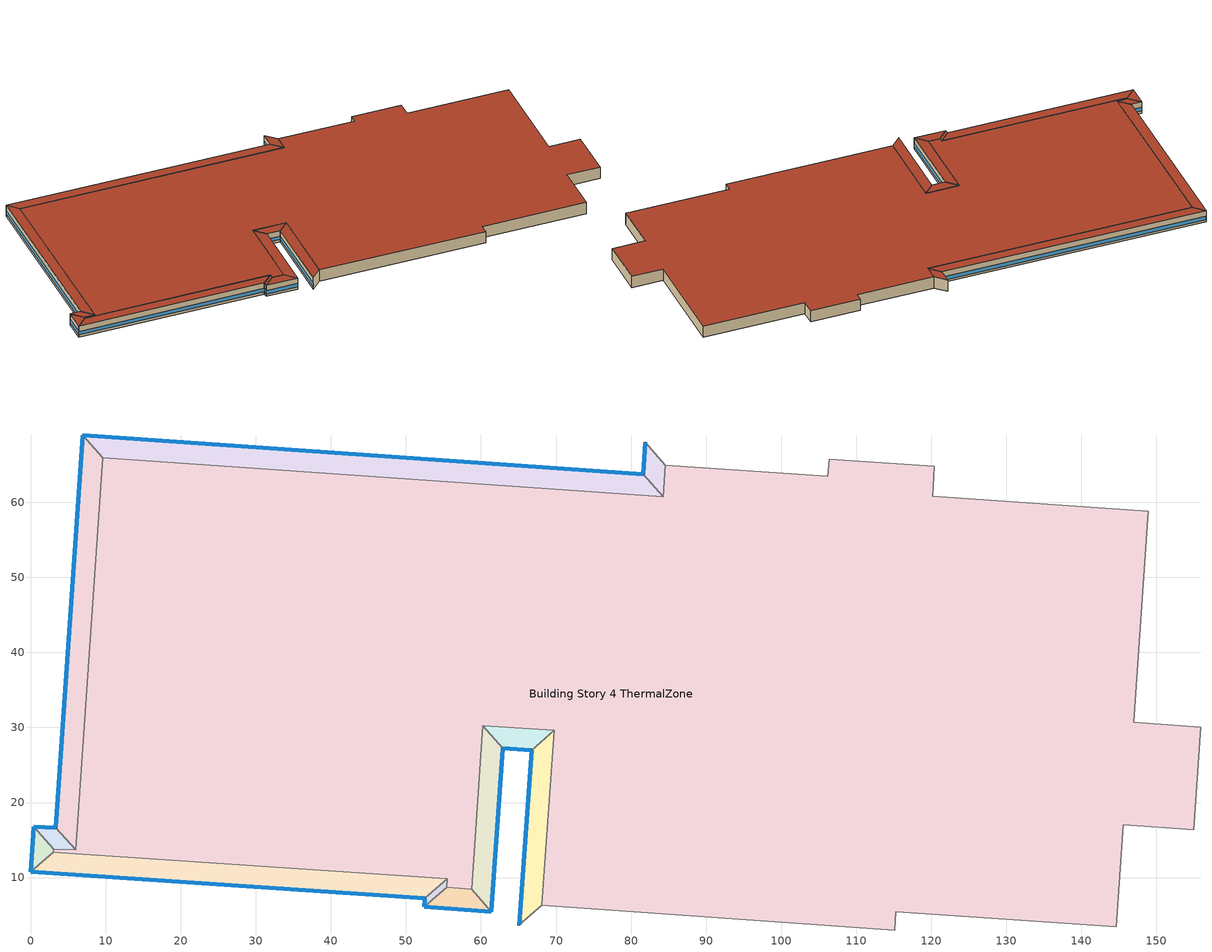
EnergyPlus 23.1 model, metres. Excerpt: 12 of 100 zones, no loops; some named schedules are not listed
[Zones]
Building Story 4 ThermalZone
 floor adiabatic (Typical Interior Ceiling): 84.28,60.74 84.54,64.97 106.2,63.5 106.37,65.72 120.42,64.78 120.17,60.78 148.88,58.79 146.95,30.7 155.91,30.03 154.97,16.35 145.59,17.01 144.67,3.46 115.27,5.46 115.11,3.02 68.09,6.29 69.74,29.63 60.24,30.21 58.76,8.47 55.45,8.72 55.53,9.84 3.02,13.4 3.09,13.79 6.02,13.68 9.58,65.95 z10.8
 wall adiabatic (Typical Interior Wall): 84.54,64.97 84.28,60.74 9.58,65.95 6.02,13.68 3.09,13.79 3.02,13.4 55.53,9.84 55.45,8.72 58.76,8.47 60.24,30.21 69.74,29.63 68.09,6.29 115.11,3.02 115.27,5.46 144.67,3.46 145.59,17.01 154.97,16.35 155.91,30.03 146.95,30.7 148.88,58.79 120.17,60.78 120.42,64.78 106.37,65.72 106.2,63.5 84.54,64.97 z10.8:14.4
 roof outside (Typical IEAD Roof - Highly Reflective R-25.64): 9.58,65.95 6.02,13.68 3.09,13.79 3.02,13.4 55.53,9.84 55.45,8.72 58.76,8.47 60.24,30.21 69.74,29.63 68.09,6.29 115.11,3.02 115.27,5.46 144.67,3.46 145.59,17.01 154.97,16.35 155.91,30.03 146.95,30.7 148.88,58.79 120.17,60.78 120.42,64.78 106.37,65.72 106.2,63.5 84.54,64.97 84.28,60.74 z14.4
Building Story 4 ThermalZone 1
 floor adiabatic (Typical Interior Ceiling): 81.64,63.75 81.9,67.97 84.54,64.97 84.28,60.74 z10.8
 wall outside (Typical Insulated Steel Framed Exterior Wall R-12.99): 81.9,67.97 81.64,63.75 z10.8:14.4
 wall adiabatic (Typical Interior Wall): 81.64,63.75 84.28,60.74 84.54,64.97 81.9,67.97 z10.8:14.4
 window (U 0.55 SHGC 0.25): 81.89,67.94 81.65,63.77 z11.56:12.66
 roof outside (Typical IEAD Roof - Highly Reflective R-25.64): 84.28,60.74 84.54,64.97 81.9,67.97 81.64,63.75 z14.4
Building Story 4 ThermalZone 15
 floor adiabatic (Typical Interior Ceiling): 65.06,3.67 66.74,26.99 69.74,29.63 68.09,6.29 z10.8
 wall outside (Typical Insulated Steel Framed Exterior Wall R-12.99): 66.74,26.99 65.06,3.67 z10.8:14.4
 wall adiabatic (Typical Interior Wall): 65.06,3.67 68.09,6.29 69.74,29.63 66.74,26.99 z10.8:14.4
 window (U 0.55 SHGC 0.25): 66.74,26.96 65.07,3.69 z11.56:12.64
 roof outside (Typical IEAD Roof - Highly Reflective R-25.64): 68.09,6.29 69.74,29.63 66.74,26.99 65.06,3.67 z14.4
Building Story 4 ThermalZone 16
 floor adiabatic (Typical Interior Ceiling): 66.74,26.99 62.89,27.21 60.24,30.21 69.74,29.63 z10.8
 wall outside (Typical Insulated Steel Framed Exterior Wall R-12.99): 62.89,27.21 66.74,26.99 z10.8:14.4
 wall adiabatic (Typical Interior Wall): 66.74,26.99 69.74,29.63 60.24,30.21 62.89,27.21 z10.8:14.4
 window (U 0.55 SHGC 0.25): 62.91,27.21 66.71,26.99 z11.56:12.66
 roof outside (Typical IEAD Roof - Highly Reflective R-25.64): 69.74,29.63 60.24,30.21 62.89,27.21 66.74,26.99 z14.4
Building Story 4 ThermalZone 17
 floor adiabatic (Typical Interior Ceiling): 62.89,27.21 61.38,5.44 58.76,8.47 60.24,30.21 z10.8
 wall outside (Typical Insulated Steel Framed Exterior Wall R-12.99): 61.38,5.44 62.89,27.21 z10.8:14.4
 wall adiabatic (Typical Interior Wall): 62.89,27.21 60.24,30.21 58.76,8.47 61.38,5.44 z10.8:14.4
 window (U 0.55 SHGC 0.25): 61.38,5.47 62.89,27.18 z11.56:12.64
 roof outside (Typical IEAD Roof - Highly Reflective R-25.64): 60.24,30.21 58.76,8.47 61.38,5.44 62.89,27.21 z14.4
Building Story 4 ThermalZone 18
 floor adiabatic (Typical Interior Ceiling): 61.38,5.44 52.42,6.11 55.45,8.72 58.76,8.47 z10.8
 wall outside (Typical Insulated Steel Framed Exterior Wall R-12.99): 52.42,6.11 61.38,5.44 z10.8:14.4
 wall adiabatic (Typical Interior Wall): 61.38,5.44 58.76,8.47 55.45,8.72 52.42,6.11 z10.8:14.4
 window (U 0.55 SHGC 0.25): 52.45,6.11 61.35,5.44 z11.56:12.65
 roof outside (Typical IEAD Roof - Highly Reflective R-25.64): 58.76,8.47 55.45,8.72 52.42,6.11 61.38,5.44 z14.4
Building Story 4 ThermalZone 19
 floor adiabatic (Typical Interior Ceiling): 52.42,6.11 52.5,7.22 55.53,9.84 55.45,8.72 z10.8
 wall outside (Typical Insulated Steel Framed Exterior Wall R-12.99): 52.5,7.22 52.42,6.11 z10.8:14.4
 wall adiabatic (Typical Interior Wall): 52.42,6.11 55.45,8.72 55.53,9.84 52.5,7.22 z10.8:14.4
 window (U 0.55 SHGC 0.25): 52.5,7.19 52.42,6.13 z11.56:12.69
 roof outside (Typical IEAD Roof - Highly Reflective R-25.64): 55.45,8.72 55.53,9.84 52.5,7.22 52.42,6.11 z14.4
Building Story 4 ThermalZone 20
 floor adiabatic (Typical Interior Ceiling): 52.5,7.22 0,10.77 3.02,13.4 55.53,9.84 z10.8
 wall outside (Typical Insulated Steel Framed Exterior Wall R-12.99): 0,10.77 52.5,7.22 z10.8:14.4
 wall adiabatic (Typical Interior Wall): 52.5,7.22 55.53,9.84 3.02,13.4 0,10.77 z10.8:14.4
 window (U 0.55 SHGC 0.25): 0.03,10.77 52.48,7.22 z11.56:12.64
 roof outside (Typical IEAD Roof - Highly Reflective R-25.64): 55.53,9.84 3.02,13.4 0,10.77 52.5,7.22 z14.4
Building Story 4 ThermalZone 21
 floor adiabatic (Typical Interior Ceiling): 0,10.77 0.42,16.77 3.09,13.79 3.02,13.4 z10.8
 wall outside (Typical Insulated Steel Framed Exterior Wall R-12.99): 0.42,16.77 0,10.77 z10.8:14.4
 wall adiabatic (Typical Interior Wall): 0,10.77 3.02,13.4 3.09,13.79 0.42,16.77 z10.8:14.4
 window (U 0.55 SHGC 0.25): 0.42,16.74 0,10.8 z11.56:12.65
 roof outside (Typical IEAD Roof - Highly Reflective R-25.64): 3.02,13.4 3.09,13.79 0.42,16.77 0,10.77 z14.4
Building Story 4 ThermalZone 22
 floor adiabatic (Typical Interior Ceiling): 0.42,16.77 3.35,16.66 6.02,13.68 3.09,13.79 z10.8
 wall outside (Typical Insulated Steel Framed Exterior Wall R-12.99): 3.35,16.66 0.42,16.77 z10.8:14.4
 wall adiabatic (Typical Interior Wall): 0.42,16.77 3.09,13.79 6.02,13.68 3.35,16.66 z10.8:14.4
 window (U 0.55 SHGC 0.25): 3.32,16.66 0.44,16.77 z11.56:12.66
 roof outside (Typical IEAD Roof - Highly Reflective R-25.64): 3.09,13.79 6.02,13.68 3.35,16.66 0.42,16.77 z14.4
Building Story 4 ThermalZone 23
 floor adiabatic (Typical Interior Ceiling): 3.35,16.66 6.95,68.97 9.58,65.95 6.02,13.68 z10.8
 wall outside (Typical Insulated Steel Framed Exterior Wall R-12.99): 6.95,68.97 3.35,16.66 z10.8:14.4
 wall adiabatic (Typical Interior Wall): 3.35,16.66 6.02,13.68 9.58,65.95 6.95,68.97 z10.8:14.4
 window (U 0.55 SHGC 0.25): 6.95,68.94 3.35,16.68 z11.56:12.64
 roof outside (Typical IEAD Roof - Highly Reflective R-25.64): 6.02,13.68 9.58,65.95 6.95,68.97 3.35,16.66 z14.4
Building Story 4 ThermalZone 24
 floor adiabatic (Typical Interior Ceiling): 6.95,68.97 81.64,63.75 84.28,60.74 9.58,65.95 z10.8
 wall outside (Typical Insulated Steel Framed Exterior Wall R-12.99): 81.64,63.75 6.95,68.97 z10.8:14.4
 wall adiabatic (Typical Interior Wall): 6.95,68.97 9.58,65.95 84.28,60.74 81.64,63.75 z10.8:14.4
 window (U 0.55 SHGC 0.25): 81.62,63.75 6.98,68.97 z11.56:12.64
 roof outside (Typical IEAD Roof - Highly Reflective R-25.64): 9.58,65.95 84.28,60.74 81.64,63.75 6.95,68.97 z14.4
[Building]
bld_16: Terrain=City
[Site:Location]
Jack Northrop Fld H_CA_USA: Latitude {deg}=41.3113; Longitude {deg}=-105.58; Time Zone {hr}=-8; Elevation {m}=21
[Site:GroundTemperature:FCfactorMethod]
18.8, 14.3, 13.6, 13.2, 13.3, 12.6, 15.3, 15.6, 17.7, 19.4, 19.7, 18.5
[Site:WaterMainsTemperature]
Calculation Method=Correlation; Annual Average Outdoor Air Temperature {C}=8.96667; Maximum Difference In Monthly Average Outdoor Air Temperatures {deltaC}=26.2
[SizingPeriod:DesignDay] Day of Month=21; Dry-Bulb Temperature Range Modifier Type=DefaultMultipliers; Humidity Condition Type=Wetbulb; Barometric Pressure {Pa}=98769; Rain Indicator=No; Snow Indicator=No; Daylight Saving Time Indicator=No; Begin Environment Reset Mode=FullResetAtBeginEnvironment
Name | Month | Day Type | Maximum Dry-Bulb Temperature {C} | Daily Dry-Bulb Temperature Range {deltaC} | Wetbulb or DewPoint at Maximum Dry-Bulb {C} | Wind Speed {m/s} | Wind Direction {deg} | Solar Model Indicator | ASHRAE Clear Sky Optical Depth for Beam Irradiance (taub) | ASHRAE Clear Sky Optical Depth for Diffuse Irradiance (taud) | Sky Clearness
Buffalo Niagara Intl Ap Ann Clg .4% Condns DB=>MWB 1 | 7 | SummerDesignDay | 30.3 | 9.3 | 21.8 | 5.7 | 240 | ASHRAETau | 0.462 | 2.001
Buffalo Niagara Intl Ap Ann Clg .4% Condns WB=>MDB 1 | 7 | SummerDesignDay | 27.8 | 9.3 | 23.8 | 5.7 | 240 | ASHRAETau | 0.462 | 2.001
Buffalo Niagara Intl Ap Ann Htg 99.6% Condns DB 1 | 1 | WinterDesignDay | -16.3 | 0 | -16.3 | 5.1 | 270 | ASHRAEClearSky |  |  | 0
[Material]
Name | Roughness | Thickness {m} | Conductivity {W/m-K} | Density {kg/m3} | Specific Heat {J/kg-K} | Thermal Absorptance | Solar Absorptance | Visible Absorptance
100mm Normalweight concrete floor | MediumRough | 0.1016 | 2.31045 | 2322 | 832.557 | 0.9 | 0.7 | 0.7
25mm Stucco | Smooth | 0.0254 | 0.72 | 1856 | 840 | 0.9 | 0.7 | 0.7
5/8 in. Gypsum Board | MediumSmooth | 0.0159 | 0.16 | 800 | 1090 | 0.9 | 0.7 | 0.7
G01 13mm gypsum board | Smooth | 0.0127 | 0.160031 | 800.001 | 1090.73 | 0.9 | 0.7 | 0.5
Metal Roof Surface | Smooth | 0.0008 | 45.28 | 7824 | 500 | 0.9 | 0.7 | 0.7
Roof Membrane - Highly Reflective | VeryRough | 0.0095 | 0.16 | 1121.29 | 1460 | 0.75 | 0.45 | 0.7
Std Wood 6inch 1; Std Wood 6inch 2 | MediumSmooth | 0.15 | 0.12 | 540 | 1210 | 0.9 | 0.7 | 0.7
[Material:NoMass] Roughness=Smooth; Thermal Absorptance=0.9; Solar Absorptance=0.7
Name | Thermal Resistance {m2-K/W} | Visible Absorptance
CP02 CARPET PAD | 0.21648 | 0.8
Typical Insulation R-10.81 | 1.90342 | 0.7
Typical Insulation R-24.52 | 4.31889 | 0.7
[WindowMaterial:Gas]
Gap_1_W_0_0032: Gas Type=Air; Thickness {m}=0.0032
[WindowMaterial:Glazing] Optical Data Type=SpectralAverage; Infrared Transmittance at Normal Incidence=0; Back Side Infrared Hemispherical Emissivity=0.84; Conductivity {W/m-K}=1; Dirt Correction Factor for Solar and Visible Transmittance=1; Solar Diffusing=No
Name | Thickness {m} | Solar Transmittance at Normal Incidence | Front Side Solar Reflectance at Normal Incidence | Back Side Solar Reflectance at Normal Incidence | Visible Transmittance at Normal Incidence | Front Side Visible Reflectance at Normal Incidence | Back Side Visible Reflectance at Normal Incidence | Front Side Infrared Hemispherical Emissivity
Glass_2022F_LayerAvg | 0.0039 | 0.355897 | 0.394095 | 0.265645 | 0.677694 | 0.042734 | 0.05547 | 0.046
Glass_2175_LayerAvg | 0.0086 | 0.167758 | 0.217606 | 0.437978 | 0.416044 | 0.078729 | 0.10654 | 0.84
[Construction]
InteriorFurnishings 1: Std Wood 6inch 1
InteriorFurnishings 2: Std Wood 6inch 2
Typical IEAD Roof - Highly Reflective R-25.64: Roof Membrane - Highly Reflective, Typical Insulation R-24.52, Metal Roof Surface
Typical Insulated Steel Framed Exterior Wall R-12.99: 25mm Stucco, 5/8 in. Gypsum Board, Typical Insulation R-10.81, 5/8 in. Gypsum Board
Typical Interior Ceiling: CP02 CARPET PAD, 100mm Normalweight concrete floor
Typical Interior Wall: G01 13mm gypsum board, G01 13mm gypsum board
U 0.55 SHGC 0.25: Glass_2175_LayerAvg, Gap_1_W_0_0032, Glass_2022F_LayerAvg
[Zone] Multiplier=1; Part of Total Floor Area=Yes
Building Story 4 ThermalZone; Building Story 4 ThermalZone 1; Building Story 4 ThermalZone 15; Building Story 4 ThermalZone 16; Building Story 4 ThermalZone 17; Building Story 4 ThermalZone 18; Building Story 4 ThermalZone 19; Building Story 4 ThermalZone 20; Building Story 4 ThermalZone 21; Building Story 4 ThermalZone 22; Building Story 4 ThermalZone 23; Building Story 4 ThermalZone 24
[Space] Space Type=Story Top Blended Space Type
Name | Zone
Building Story 4 Space | Building Story 4 ThermalZone
Building Story 4 Space 1 | Building Story 4 ThermalZone 1
Building Story 4 Space 15 | Building Story 4 ThermalZone 15
Building Story 4 Space 16 | Building Story 4 ThermalZone 16
Building Story 4 Space 17 | Building Story 4 ThermalZone 17
Building Story 4 Space 18 | Building Story 4 ThermalZone 18
Building Story 4 Space 19 | Building Story 4 ThermalZone 19
Building Story 4 Space 20 | Building Story 4 ThermalZone 20
Building Story 4 Space 21 | Building Story 4 ThermalZone 21
Building Story 4 Space 22 | Building Story 4 ThermalZone 22
Building Story 4 Space 23 | Building Story 4 ThermalZone 23
Building Story 4 Space 24 | Building Story 4 ThermalZone 24
[SpaceList]
Story Top Blended Space Type: Building Story 4 Space, Building Story 4 Space 19, Building Story 4 Space 10, Building Story 4 Space 23, Building Story 4 Space 2, Building Story 4 Space 4, Building Story 4 Space 3, Building Story 4 Space 5, Building Story 4 Space 7, Building Story 4 Space 9, Building Story 4 Space 6, Building Story 4 Space 11, Building Story 4 Space 8, Building Story 4 Space 24, Building Story 4 Space 21, Building Story 4 Space 15, Building Story 4 Space 17, Building Story 4 Space 20, Building Story 4 Space 16, Building Story 4 Space 14, Building Story 4 Space 12, Building Story 4 Space 22, Building Story 4 Space 1, Building Story 4 Space 13, Building Story 4 Space 18
[InternalMass]
Name | Construction | Zone or ZoneList | Space or SpaceList | Surface Area {m2}
Building Story 4 Space Office WholeBuilding - Lg Office A  - Story Top Mass; Building Story 4 Space Office WholeBuilding - Lg Office C  - Story Top Mass | InteriorFurnishings 1 | Building Story 4 ThermalZone | Building Story 4 Space | 833.309
Building Story 4 Space 19 Office WholeBuilding - Lg Office A  - Story Top Mass; Building Story 4 Space 19 Office WholeBuilding - Lg Office C  - Story Top Mass | InteriorFurnishings 1 | Building Story 4 ThermalZone 19 | Building Story 4 Space 19 | 0.344043
Building Story 4 Space 23 Office WholeBuilding - Lg Office A  - Story Top Mass; Building Story 4 Space 23 Office WholeBuilding - Lg Office C  - Story Top Mass | InteriorFurnishings 1 | Building Story 4 ThermalZone 23 | Building Story 4 Space 23 | 16.2012
Building Story 4 Space 24 Office WholeBuilding - Lg Office A  - Story Top Mass; Building Story 4 Space 24 Office WholeBuilding - Lg Office C  - Story Top Mass | InteriorFurnishings 1 | Building Story 4 ThermalZone 24 | Building Story 4 Space 24 | 22.9242
Building Story 4 Space 21 Office WholeBuilding - Lg Office A  - Story Top Mass; Building Story 4 Space 21 Office WholeBuilding - Lg Office C  - Story Top Mass | InteriorFurnishings 1 | Building Story 4 ThermalZone 21 | Building Story 4 Space 21 | 0.990936
Building Story 4 Space 15 Office WholeBuilding - Lg Office A  - Story Top Mass; Building Story 4 Space 15 Office WholeBuilding - Lg Office C  - Story Top Mass | InteriorFurnishings 1 | Building Story 4 ThermalZone 15 | Building Story 4 Space 15 | 7.15388
Building Story 4 Space 17 Office WholeBuilding - Lg Office A  - Story Top Mass; Building Story 4 Space 17 Office WholeBuilding - Lg Office C  - Story Top Mass | InteriorFurnishings 1 | Building Story 4 ThermalZone 17 | Building Story 4 Space 17 | 6.70181
Building Story 4 Space 20 Office WholeBuilding - Lg Office A  - Story Top Mass; Building Story 4 Space 20 Office WholeBuilding - Lg Office C  - Story Top Mass | InteriorFurnishings 1 | Building Story 4 ThermalZone 20 | Building Story 4 Space 20 | 16.1175
Building Story 4 Space 16 Office WholeBuilding - Lg Office A  - Story Top Mass; Building Story 4 Space 16 Office WholeBuilding - Lg Office C  - Story Top Mass | InteriorFurnishings 1 | Building Story 4 ThermalZone 16 | Building Story 4 Space 16 | 2.05194
Building Story 4 Space 22 Office WholeBuilding - Lg Office A  - Story Top Mass; Building Story 4 Space 22 Office WholeBuilding - Lg Office C  - Story Top Mass | InteriorFurnishings 1 | Building Story 4 ThermalZone 22 | Building Story 4 Space 22 | 0.91478
Building Story 4 Space 1 Office WholeBuilding - Lg Office A  - Story Top Mass; Building Story 4 Space 1 Office WholeBuilding - Lg Office C  - Story Top Mass | InteriorFurnishings 1 | Building Story 4 ThermalZone 1 | Building Story 4 Space 1 | 1.29364
Building Story 4 Space 18 Office WholeBuilding - Lg Office A  - Story Top Mass; Building Story 4 Space 18 Office WholeBuilding - Lg Office C  - Story Top Mass | InteriorFurnishings 1 | Building Story 4 ThermalZone 18 | Building Story 4 Space 18 | 1.88565
Building Story 4 Space Office WholeBuilding - Lg Office A end_a - Story Top Mass; Building Story 4 Space Office WholeBuilding - Lg Office A end_b - Story Top Mass; Building Story 4 Space Office WholeBuilding - Lg Office C end_a - Story Top Mass; Building Story 4 Space Office WholeBuilding - Lg Office C end_b - Story Top Mass | InteriorFurnishings 1 | Building Story 4 ThermalZone | Building Story 4 Space | 35.5046
Building Story 4 Space 19 Office WholeBuilding - Lg Office A end_a - Story Top Mass; Building Story 4 Space 19 Office WholeBuilding - Lg Office A end_b - Story Top Mass; Building Story 4 Space 19 Office WholeBuilding - Lg Office C end_a - Story Top Mass; Building Story 4 Space 19 Office WholeBuilding - Lg Office C end_b - Story Top Mass | InteriorFurnishings 1 | Building Story 4 ThermalZone 19 | Building Story 4 Space 19 | 0.0146586
Building Story 4 Space 23 Office WholeBuilding - Lg Office A end_a - Story Top Mass; Building Story 4 Space 23 Office WholeBuilding - Lg Office A end_b - Story Top Mass; Building Story 4 Space 23 Office WholeBuilding - Lg Office C end_a - Story Top Mass; Building Story 4 Space 23 Office WholeBuilding - Lg Office C end_b - Story Top Mass | InteriorFurnishings 1 | Building Story 4 ThermalZone 23 | Building Story 4 Space 23 | 0.690281
Building Story 4 Space 24 Office WholeBuilding - Lg Office A end_a - Story Top Mass; Building Story 4 Space 24 Office WholeBuilding - Lg Office A end_b - Story Top Mass; Building Story 4 Space 24 Office WholeBuilding - Lg Office C end_a - Story Top Mass; Building Story 4 Space 24 Office WholeBuilding - Lg Office C end_b - Story Top Mass | InteriorFurnishings 1 | Building Story 4 ThermalZone 24 | Building Story 4 Space 24 | 0.976728
Building Story 4 Space 21 Office WholeBuilding - Lg Office A end_a - Story Top Mass; Building Story 4 Space 21 Office WholeBuilding - Lg Office A end_b - Story Top Mass; Building Story 4 Space 21 Office WholeBuilding - Lg Office C end_a - Story Top Mass; Building Story 4 Space 21 Office WholeBuilding - Lg Office C end_b - Story Top Mass | InteriorFurnishings 1 | Building Story 4 ThermalZone 21 | Building Story 4 Space 21 | 0.0422206
Building Story 4 Space 15 Office WholeBuilding - Lg Office A end_a - Story Top Mass; Building Story 4 Space 15 Office WholeBuilding - Lg Office A end_b - Story Top Mass; Building Story 4 Space 15 Office WholeBuilding - Lg Office C end_a - Story Top Mass; Building Story 4 Space 15 Office WholeBuilding - Lg Office C end_b - Story Top Mass | InteriorFurnishings 1 | Building Story 4 ThermalZone 15 | Building Story 4 Space 15 | 0.304804
Building Story 4 Space 17 Office WholeBuilding - Lg Office A end_a - Story Top Mass; Building Story 4 Space 17 Office WholeBuilding - Lg Office A end_b - Story Top Mass; Building Story 4 Space 17 Office WholeBuilding - Lg Office C end_a - Story Top Mass; Building Story 4 Space 17 Office WholeBuilding - Lg Office C end_b - Story Top Mass | InteriorFurnishings 1 | Building Story 4 ThermalZone 17 | Building Story 4 Space 17 | 0.285543
Building Story 4 Space 20 Office WholeBuilding - Lg Office A end_a - Story Top Mass; Building Story 4 Space 20 Office WholeBuilding - Lg Office A end_b - Story Top Mass; Building Story 4 Space 20 Office WholeBuilding - Lg Office C end_a - Story Top Mass; Building Story 4 Space 20 Office WholeBuilding - Lg Office C end_b - Story Top Mass | InteriorFurnishings 1 | Building Story 4 ThermalZone 20 | Building Story 4 Space 20 | 0.686713
Building Story 4 Space 16 Office WholeBuilding - Lg Office A end_a - Story Top Mass; Building Story 4 Space 16 Office WholeBuilding - Lg Office A end_b - Story Top Mass; Building Story 4 Space 16 Office WholeBuilding - Lg Office C end_a - Story Top Mass; Building Story 4 Space 16 Office WholeBuilding - Lg Office C end_b - Story Top Mass | InteriorFurnishings 1 | Building Story 4 ThermalZone 16 | Building Story 4 Space 16 | 0.0874267
Building Story 4 Space 22 Office WholeBuilding - Lg Office A end_a - Story Top Mass; Building Story 4 Space 22 Office WholeBuilding - Lg Office A end_b - Story Top Mass; Building Story 4 Space 22 Office WholeBuilding - Lg Office C end_a - Story Top Mass; Building Story 4 Space 22 Office WholeBuilding - Lg Office C end_b - Story Top Mass | InteriorFurnishings 1 | Building Story 4 ThermalZone 22 | Building Story 4 Space 22 | 0.0389758
Building Story 4 Space 1 Office WholeBuilding - Lg Office A end_a - Story Top Mass; Building Story 4 Space 1 Office WholeBuilding - Lg Office A end_b - Story Top Mass; Building Story 4 Space 1 Office WholeBuilding - Lg Office C end_a - Story Top Mass; Building Story 4 Space 1 Office WholeBuilding - Lg Office C end_b - Story Top Mass | InteriorFurnishings 1 | Building Story 4 ThermalZone 1 | Building Story 4 Space 1 | 0.055118
Building Story 4 Space 18 Office WholeBuilding - Lg Office A end_a - Story Top Mass; Building Story 4 Space 18 Office WholeBuilding - Lg Office A end_b - Story Top Mass; Building Story 4 Space 18 Office WholeBuilding - Lg Office C end_a - Story Top Mass; Building Story 4 Space 18 Office WholeBuilding - Lg Office C end_b - Story Top Mass | InteriorFurnishings 1 | Building Story 4 ThermalZone 18 | Building Story 4 Space 18 | 0.0803416
Building Story 4 Space Office WholeBuilding - Lg Office B  - Story Top Mass | InteriorFurnishings 1 | Building Story 4 ThermalZone | Building Story 4 Space | 12483.2
Building Story 4 Space 19 Office WholeBuilding - Lg Office B  - Story Top Mass | InteriorFurnishings 1 | Building Story 4 ThermalZone 19 | Building Story 4 Space 19 | 5.15387
Building Story 4 Space 23 Office WholeBuilding - Lg Office B  - Story Top Mass | InteriorFurnishings 1 | Building Story 4 ThermalZone 23 | Building Story 4 Space 23 | 242.699
Building Story 4 Space 24 Office WholeBuilding - Lg Office B  - Story Top Mass | InteriorFurnishings 1 | Building Story 4 ThermalZone 24 | Building Story 4 Space 24 | 343.412
Building Story 4 Space 21 Office WholeBuilding - Lg Office B  - Story Top Mass | InteriorFurnishings 1 | Building Story 4 ThermalZone 21 | Building Story 4 Space 21 | 14.8445
Building Story 4 Space 15 Office WholeBuilding - Lg Office B  - Story Top Mass | InteriorFurnishings 1 | Building Story 4 ThermalZone 15 | Building Story 4 Space 15 | 107.167
Building Story 4 Space 17 Office WholeBuilding - Lg Office B  - Story Top Mass | InteriorFurnishings 1 | Building Story 4 ThermalZone 17 | Building Story 4 Space 17 | 100.395
Building Story 4 Space 20 Office WholeBuilding - Lg Office B  - Story Top Mass | InteriorFurnishings 1 | Building Story 4 ThermalZone 20 | Building Story 4 Space 20 | 241.444
Building Story 4 Space 16 Office WholeBuilding - Lg Office B  - Story Top Mass | InteriorFurnishings 1 | Building Story 4 ThermalZone 16 | Building Story 4 Space 16 | 30.7387
Building Story 4 Space 22 Office WholeBuilding - Lg Office B  - Story Top Mass | InteriorFurnishings 1 | Building Story 4 ThermalZone 22 | Building Story 4 Space 22 | 13.7037
Building Story 4 Space 1 Office WholeBuilding - Lg Office B  - Story Top Mass | InteriorFurnishings 1 | Building Story 4 ThermalZone 1 | Building Story 4 Space 1 | 19.3792
Building Story 4 Space 18 Office WholeBuilding - Lg Office B  - Story Top Mass | InteriorFurnishings 1 | Building Story 4 ThermalZone 18 | Building Story 4 Space 18 | 28.2476
Building Story 4 Space Office WholeBuilding - Lg Office B end_a - Story Top Mass; Building Story 4 Space Office WholeBuilding - Lg Office B end_b - Story Top Mass | InteriorFurnishings 1 | Building Story 4 ThermalZone | Building Story 4 Space | 531.87
Building Story 4 Space 19 Office WholeBuilding - Lg Office B end_a - Story Top Mass; Building Story 4 Space 19 Office WholeBuilding - Lg Office B end_b - Story Top Mass | InteriorFurnishings 1 | Building Story 4 ThermalZone 19 | Building Story 4 Space 19 | 0.21959
Building Story 4 Space 23 Office WholeBuilding - Lg Office B end_a - Story Top Mass; Building Story 4 Space 23 Office WholeBuilding - Lg Office B end_b - Story Top Mass | InteriorFurnishings 1 | Building Story 4 ThermalZone 23 | Building Story 4 Space 23 | 10.3406
Building Story 4 Space 24 Office WholeBuilding - Lg Office B end_a - Story Top Mass; Building Story 4 Space 24 Office WholeBuilding - Lg Office B end_b - Story Top Mass | InteriorFurnishings 1 | Building Story 4 ThermalZone 24 | Building Story 4 Space 24 | 14.6317
Building Story 4 Space 21 Office WholeBuilding - Lg Office B end_a - Story Top Mass; Building Story 4 Space 21 Office WholeBuilding - Lg Office B end_b - Story Top Mass | InteriorFurnishings 1 | Building Story 4 ThermalZone 21 | Building Story 4 Space 21 | 0.632477
Building Story 4 Space 15 Office WholeBuilding - Lg Office B end_a - Story Top Mass; Building Story 4 Space 15 Office WholeBuilding - Lg Office B end_b - Story Top Mass | InteriorFurnishings 1 | Building Story 4 ThermalZone 15 | Building Story 4 Space 15 | 4.56605
Building Story 4 Space 17 Office WholeBuilding - Lg Office B end_a - Story Top Mass; Building Story 4 Space 17 Office WholeBuilding - Lg Office B end_b - Story Top Mass | InteriorFurnishings 1 | Building Story 4 ThermalZone 17 | Building Story 4 Space 17 | 4.27751
Building Story 4 Space 20 Office WholeBuilding - Lg Office B end_a - Story Top Mass; Building Story 4 Space 20 Office WholeBuilding - Lg Office B end_b - Story Top Mass | InteriorFurnishings 1 | Building Story 4 ThermalZone 20 | Building Story 4 Space 20 | 10.2872
Building Story 4 Space 16 Office WholeBuilding - Lg Office B end_a - Story Top Mass; Building Story 4 Space 16 Office WholeBuilding - Lg Office B end_b - Story Top Mass | InteriorFurnishings 1 | Building Story 4 ThermalZone 16 | Building Story 4 Space 16 | 1.30968
Building Story 4 Space 22 Office WholeBuilding - Lg Office B end_a - Story Top Mass; Building Story 4 Space 22 Office WholeBuilding - Lg Office B end_b - Story Top Mass | InteriorFurnishings 1 | Building Story 4 ThermalZone 22 | Building Story 4 Space 22 | 0.583869
Building Story 4 Space 1 Office WholeBuilding - Lg Office B end_a - Story Top Mass; Building Story 4 Space 1 Office WholeBuilding - Lg Office B end_b - Story Top Mass | InteriorFurnishings 1 | Building Story 4 ThermalZone 1 | Building Story 4 Space 1 | 0.825684
Building Story 4 Space 18 Office WholeBuilding - Lg Office B end_a - Story Top Mass; Building Story 4 Space 18 Office WholeBuilding - Lg Office B end_b - Story Top Mass | InteriorFurnishings 1 | Building Story 4 ThermalZone 18 | Building Story 4 Space 18 | 1.20354
Building Story 4 Space Mass | InteriorFurnishings 2 | Building Story 4 ThermalZone | Building Story 4 Space | 15355.6
Building Story 4 Space 1 Mass | InteriorFurnishings 2 | Building Story 4 ThermalZone 1 | Building Story 4 Space 1 | 23.8383
Building Story 4 Space 15 Mass | InteriorFurnishings 2 | Building Story 4 ThermalZone 15 | Building Story 4 Space 15 | 131.826
Building Story 4 Space 16 Mass | InteriorFurnishings 2 | Building Story 4 ThermalZone 16 | Building Story 4 Space 16 | 37.8117
Building Story 4 Space 17 Mass | InteriorFurnishings 2 | Building Story 4 ThermalZone 17 | Building Story 4 Space 17 | 123.496
Building Story 4 Space 18 Mass | InteriorFurnishings 2 | Building Story 4 ThermalZone 18 | Building Story 4 Space 18 | 34.7474
Building Story 4 Space 19 Mass | InteriorFurnishings 2 | Building Story 4 ThermalZone 19 | Building Story 4 Space 19 | 6.33977
Building Story 4 Space 20 Mass | InteriorFurnishings 2 | Building Story 4 ThermalZone 20 | Building Story 4 Space 20 | 297.001
Building Story 4 Space 21 Mass | InteriorFurnishings 2 | Building Story 4 ThermalZone 21 | Building Story 4 Space 21 | 18.2602
Building Story 4 Space 22 Mass | InteriorFurnishings 2 | Building Story 4 ThermalZone 22 | Building Story 4 Space 22 | 16.8569
Building Story 4 Space 23 Mass | InteriorFurnishings 2 | Building Story 4 ThermalZone 23 | Building Story 4 Space 23 | 298.544
Building Story 4 Space 24 Mass | InteriorFurnishings 2 | Building Story 4 ThermalZone 24 | Building Story 4 Space 24 | 422.431
[Lights]
Office WholeBuilding - Lg Office Lights 2: Zone or ZoneList or Space or SpaceList=Story Top Blended Space Type; Schedule=OfficeLarge BLDG_LIGHT_SCH_2013; Design Level Calculation Method=Watts/Area; Watts per Zone Floor Area {W/m2}=8.82641; Return Air Fraction=0; Fraction Radiant=0.7; Fraction Visible=0.2; Fraction Replaceable=1
[People]
Office WholeBuilding - Lg Office People 2: Zone or ZoneList or Space or SpaceList=Story Top Blended Space Type; Number of People Schedule=OfficeLarge BLDG_OCC_SCH; Number of People Calculation Method=People/Area; People per Floor Area {person/m2}=0.0538196; Fraction Radiant=0.3; Activity Level Schedule=OfficeLarge ACTIVITY_SCH; Enable ASHRAE 55 Comfort Warnings=Yes; Mean Radiant Temperature Calculation Type=ZoneAveraged; Work Efficiency Schedule=Work Efficiency Schedule; Clothing Insulation Schedule=Clothing Schedule; Air Velocity Schedule=Air Velocity Schedule; Thermal Comfort Model 1 Type=Fanger
[ElectricEquipment]
Office WholeBuilding - Lg Office Elec Equip 2: Zone or ZoneList or Space or SpaceList=Story Top Blended Space Type; Schedule=OfficeLarge BLDG_EQUIP_SCH; Design Level Calculation Method=Watts/Area; Watts per Zone Floor Area {W/m2}=8.07007; Fraction Latent=0; Fraction Radiant=0.5; Fraction Lost=0
[ZoneInfiltration:DesignFlowRate] Zone or ZoneList or Space or SpaceList=Story Top Blended Space Type; Schedule=Always On Discrete; Design Flow Rate Calculation Method=Flow/ExteriorArea; Constant Term Coefficient=0; Temperature Term Coefficient=0; Velocity Term Coefficient=0.224; Velocity Squared Term Coefficient=0
Name | Flow Rate per Exterior Surface Area {m3/s-m2}
Office WholeBuilding - Lg Office A  - Story Top Infiltration; Office WholeBuilding - Lg Office C  - Story Top Infiltration | 1.82215e-05
Office WholeBuilding - Lg Office A end_a - Story Top Infiltration; Office WholeBuilding - Lg Office A end_b - Story Top Infiltration; Office WholeBuilding - Lg Office C end_a - Story Top Infiltration; Office WholeBuilding - Lg Office C end_b - Story Top Infiltration | 1.55272e-06
Office WholeBuilding - Lg Office B end_a - Story Top Infiltration; Office WholeBuilding - Lg Office B end_b - Story Top Infiltration | 1.16301e-05
[Daylighting:Controls] Lighting Control Type=Stepped; Minimum Input Power Fraction for Continuous or ContinuousOff Dimming Control=0.3; Minimum Light Output Fraction for Continuous or ContinuousOff Dimming Control=0.2; Number of Stepped Control Steps=3; Probability Lighting will be Reset When Needed in Manual Stepped Control=1; Glare Calculation Azimuth Angle of View Direction Clockwise from Zone y-Axis {deg}=-0; Maximum Allowable Discomfort Glare Index=22; Illuminance Setpoint at Reference Point 1 {lux}=377; Illuminance Setpoint at Reference Point 2 {lux}=377
Name | Zone or Space | Glare Calculation Daylighting Reference Point | Daylighting Reference Point 1 | Fraction of Lights Controlled by Reference Point 1 | Daylighting Reference Point 2 | Fraction of Lights Controlled by Reference Point 2
Building Story 4 ThermalZone 15 DaylightingControls | Building Story 4 ThermalZone 15 | Building Story 4 Space 15 Daylt Sensor 1 | Building Story 4 Space 15 Daylt Sensor 1 | 0.44 | Building Story 4 Space 15 Daylt Sensor 2 | 0.104
Building Story 4 ThermalZone 17 DaylightingControls | Building Story 4 ThermalZone 17 | Building Story 4 Space 17 Daylt Sensor 1 | Building Story 4 Space 17 Daylt Sensor 1 | 0.438 | Building Story 4 Space 17 Daylt Sensor 2 | 0.104
Building Story 4 ThermalZone 20 DaylightingControls | Building Story 4 ThermalZone 20 | Building Story 4 Space 20 Daylt Sensor 1 | Building Story 4 Space 20 Daylt Sensor 1 | 0.442 | Building Story 4 Space 20 Daylt Sensor 2 | 0.108
Building Story 4 ThermalZone 23 DaylightingControls | Building Story 4 ThermalZone 23 | Building Story 4 Space 23 Daylt Sensor 1 | Building Story 4 Space 23 Daylt Sensor 1 | 0.438 | Building Story 4 Space 23 Daylt Sensor 2 | 0.11
Building Story 4 ThermalZone 24 DaylightingControls | Building Story 4 ThermalZone 24 | Building Story 4 Space 24 Daylt Sensor 1 | Building Story 4 Space 24 Daylt Sensor 1 | 0.443 | Building Story 4 Space 24 Daylt Sensor 2 | 0.109
[AvailabilityManager:NightCycle] Applicability Schedule=Always On Discrete; Control Type=CycleOnAny; Thermostat Tolerance {deltaC}=1.9999; Cycling Run Time Control Type=Thermostat; Cycling Run Time {s}=1800
Name | Fan Schedule
Availability Manager Night Cycle 1 | 25 Zone VAV Occ Sch
Availability Manager Night Cycle 2 | 25 Zone VAV 1 Occ Sch
Availability Manager Night Cycle 3 | 25 Zone VAV 2 Occ Sch
Availability Manager Night Cycle 4 | 25 Zone VAV 3 Occ Sch
[AvailabilityManager:Scheduled] Schedule=Always On Discrete
25 Zone VAV OA System Availability Manager; 25 Zone VAV 1 OA System Availability Manager; 25 Zone VAV 2 OA System Availability Manager; 25 Zone VAV 3 OA System Availability Manager
[Exterior:Lights] Control Option=AstronomicalClock
Name | Schedule | Design Level {W}
Building Facades | Schedule Ruleset 1 | 1910.28
Main Entries | Schedule Ruleset 2 | 934.191
Other Doors | Schedule Ruleset 2 | 2078.57
Parking Areas and Drives | Schedule Ruleset 2 | 37178.1
[EnergyManagementSystem:Sensor]
Name | Output:Variable or Output:Meter Index Key | Output:Variable or Output:Meter
Ele_Sen | Whole Building | Facility Total Purchased Electricity Energy
Fut_Sen | NYSTc 2030 Future Hourly Emissions Sch | Schedule Value
His_Sen | New York 2019 Historical Hourly Emissions Sch | Schedule Value
Mains_Water_Temp_Sen | Environment | Site Mains Water Temperature
OAT; OAT_1; OAT_2; OAT_3 | Environment | Site Outdoor Air Drybulb Temperature
[EnergyManagementSystem:Actuator] Actuated Component Control Type=Schedule Value
Name | Actuated Component Unique | Actuated Component Type
Mains_Water_Temp_Act | Mains Water Temperature | Schedule:Constant
SYS25ZoneVAV1ClgSch0; SYS25ZoneVAVClgSch0 | SchoolSecondary CLGSETP_SCH_NO_SETBACK | Schedule:Year
SYS25ZoneVAV1HtgSch0 | SchoolSecondary HTGSETP_SCH_YES_OPTIMUM | Schedule:Year
SYS25ZoneVAV2ClgSch0; SYS25ZoneVAV3ClgSch0 | OfficeLarge CLGSETP_SCH_NO_SETBACK | Schedule:Year
SYS25ZoneVAV2HtgSch0; SYS25ZoneVAV3HtgSch0 | OfficeLarge HTGSETP_SCH_YES_OPTIMUM | Schedule:Year
SYS25ZoneVAVHtgSch0 | SchoolSecondary HTGSETP_SCH_PSZ_AC | Schedule:Year
[EnergyManagementSystem:Program]
Emissions_Calc_Prgm: SET fut_hr_val = Fut_Sen; SET his_hr_val = His_Sen; SET fut_yr_val = 92; SET his_yr_val = 583; SET elec = Ele_Sen; SET conv = 1000000 * 60 * 60; SET conv_kg_mt = 0.001; SET fut_hr = (fut_hr_val * elec / conv) * conv_kg_mt; SET his_hr = (his_hr_val * elec / conv) * conv_kg_mt; SET fut_yr = (fut_yr_val * elec / conv) * conv_kg_mt; SET his_yr = (his_yr_val * elec / conv) * conv_kg_mt; SET fut_hr_intensity = fut_hr * 1000 / 389249.7563920849; SET his_hr_intensity = his_hr * 1000 / 389249.7563920849; SET fut_yr_intensity = fut_yr * 1000 / 389249.7563920849; SET his_yr_intensity = his_yr * 1000 / 389249.7563920849
Mains_Water_Prg: SET Mains_Water_Temp_Act = Mains_Water_Temp_Sen
SYS25ZoneVAV1OptimumStartProg0: IF DaylightSavings==0 && DayOfWeek>1 && Hour==5 && OAT_1<23.9 && OAT_1>1.7; SET SYS25ZoneVAV1ClgSch0 = 29.4; SET SYS25ZoneVAV1HtgSch0 = 15.6; ELSEIF DaylightSavings==0 && DayOfWeek==1 && Hour==7 && OAT_1<23.9 && OAT_1>1.7; SET SYS25ZoneVAV1ClgSch0 = 29.4; SET SYS25ZoneVAV1HtgSch0 = 15.6; ELSEIF DaylightSavings==1 && DayOfWeek>1 && Hour==4 && OAT_1<23.9 && OAT_1>1.7; SET SYS25ZoneVAV1ClgSch0 = 29.4; SET SYS25ZoneVAV1HtgSch0 = 15.6; ELSEIF DaylightSavings==1 && DayOfWeek==1 && Hour==6 && OAT_1<23.9 && OAT_1>1.7; SET SYS25ZoneVAV1ClgSch0 = 29.4; SET SYS25ZoneVAV1HtgSch0 = 15.6; ELSE; SET SYS25ZoneVAV1ClgSch0 = NULL; SET SYS25ZoneVAV1HtgSch0 = NULL; ENDIF
SYS25ZoneVAV2OptimumStartProg0: IF DaylightSavings==0 && DayOfWeek>1 && Hour==5 && OAT_2<23.9 && OAT_2>1.7; SET SYS25ZoneVAV2ClgSch0 = 29.4; SET SYS25ZoneVAV2HtgSch0 = 15.6; ELSEIF DaylightSavings==0 && DayOfWeek==1 && Hour==7 && OAT_2<23.9 && OAT_2>1.7; SET SYS25ZoneVAV2ClgSch0 = 29.4; SET SYS25ZoneVAV2HtgSch0 = 15.6; ELSEIF DaylightSavings==1 && DayOfWeek>1 && Hour==4 && OAT_2<23.9 && OAT_2>1.7; SET SYS25ZoneVAV2ClgSch0 = 29.4; SET SYS25ZoneVAV2HtgSch0 = 15.6; ELSEIF DaylightSavings==1 && DayOfWeek==1 && Hour==6 && OAT_2<23.9 && OAT_2>1.7; SET SYS25ZoneVAV2ClgSch0 = 29.4; SET SYS25ZoneVAV2HtgSch0 = 15.6; ELSE; SET SYS25ZoneVAV2ClgSch0 = NULL; SET SYS25ZoneVAV2HtgSch0 = NULL; ENDIF
SYS25ZoneVAV3OptimumStartProg0: IF DaylightSavings==0 && DayOfWeek>1 && Hour==5 && OAT_3<23.9 && OAT_3>1.7; SET SYS25ZoneVAV3ClgSch0 = 29.4; SET SYS25ZoneVAV3HtgSch0 = 15.6; ELSEIF DaylightSavings==0 && DayOfWeek==1 && Hour==7 && OAT_3<23.9 && OAT_3>1.7; SET SYS25ZoneVAV3ClgSch0 = 29.4; SET SYS25ZoneVAV3HtgSch0 = 15.6; ELSEIF DaylightSavings==1 && DayOfWeek>1 && Hour==4 && OAT_3<23.9 && OAT_3>1.7; SET SYS25ZoneVAV3ClgSch0 = 29.4; SET SYS25ZoneVAV3HtgSch0 = 15.6; ELSEIF DaylightSavings==1 && DayOfWeek==1 && Hour==6 && OAT_3<23.9 && OAT_3>1.7; SET SYS25ZoneVAV3ClgSch0 = 29.4; SET SYS25ZoneVAV3HtgSch0 = 15.6; ELSE; SET SYS25ZoneVAV3ClgSch0 = NULL; SET SYS25ZoneVAV3HtgSch0 = NULL; ENDIF
SYS25ZoneVAVOptimumStartProg0: IF DaylightSavings==0 && DayOfWeek>1 && Hour==5 && OAT<23.9 && OAT>1.7; SET SYS25ZoneVAVClgSch0 = 29.4; SET SYS25ZoneVAVHtgSch0 = 15.6; ELSEIF DaylightSavings==0 && DayOfWeek==1 && Hour==7 && OAT<23.9 && OAT>1.7; SET SYS25ZoneVAVClgSch0 = 29.4; SET SYS25ZoneVAVHtgSch0 = 15.6; ELSEIF DaylightSavings==1 && DayOfWeek>1 && Hour==4 && OAT<23.9 && OAT>1.7; SET SYS25ZoneVAVClgSch0 = 29.4; SET SYS25ZoneVAVHtgSch0 = 15.6; ELSEIF DaylightSavings==1 && DayOfWeek==1 && Hour==6 && OAT<23.9 && OAT>1.7; SET SYS25ZoneVAVClgSch0 = 29.4; SET SYS25ZoneVAVHtgSch0 = 15.6; ELSE; SET SYS25ZoneVAVClgSch0 = NULL; SET SYS25ZoneVAVHtgSch0 = NULL; ENDIF
[EnergyManagementSystem:ProgramCallingManager]
Emissions Calc Prgm: EndOfSystemTimestepBeforeHVACReporting; Emissions_Calc_Prgm
Mains_Water_Prg_Mgr: BeginTimestepBeforePredictor; Mains_Water_Prg
SYS25ZoneVAV1OptimumStartCallingManager0: BeginTimestepBeforePredictor; SYS25ZoneVAV1OptimumStartProg0
SYS25ZoneVAV2OptimumStartCallingManager0: BeginTimestepBeforePredictor; SYS25ZoneVAV2OptimumStartProg0
SYS25ZoneVAV3OptimumStartCallingManager0: BeginTimestepBeforePredictor; SYS25ZoneVAV3OptimumStartProg0
SYS25ZoneVAVOptimumStartCallingManager0: BeginTimestepBeforePredictor; SYS25ZoneVAVOptimumStartProg0
[EnergyManagementSystem:OutputVariable] Type of Data in Variable=Summed; Update Frequency=SystemTimestep; EMS Program or Subroutine=Emissions_Calc_Prgm
Name | EMS Variable | Units
Future_Annual_Electricity_Emissions | fut_yr | mt
Future_Annual_Electricity_Emissions_Intensity | fut_yr_intensity | kg/ft2
Future_Hourly_Electricity_Emissions | fut_hr | mt
Future_Hourly_Electricity_Emissions_Intensity | fut_hr_intensity | kg/ft2
Historical_Annual_Electricity_Emissions | his_yr | mt
Historical_Annual_Electricity_Emissions_Intensity | his_yr_intensity | kg/ft2
Historical_Hourly_Electricity_Emissions | his_hr | mt
Historical_Hourly_Electricity_Emissions_Intensity | his_hr_intensity | kg/ft2
[Schedule:Day:Interval]
OfficeLarge BLDG_LIGHT_SCH_2013 Wkdy Day: No, 05:00, 0.05, 06:00, 0.1, 07:00, 0.0905601, 08:00, 0.27168, 17:00, 0.815041, 18:00, 0.452801, 20:00, 0.27168, 22:00, 0.18112, 23:00, 0.0905601, 24:00, 0.0452801
OfficeLarge BLDG_LIGHT_SCH_2013 Sat Day: No, 06:00, 0.05, 08:00, 0.0905601, 12:00, 0.27168, 17:00, 0.13584, 19:00, 0.0452801, 24:00, 0.05
OfficeLarge BLDG_LIGHT_SCH_2013 Default: No, 05:00, 0.05, 18:00, 0.0452801, 24:00, 0.05
OfficeLarge BLDG_LIGHT_SCH_2013 Summer Design Day; Clothing Schedule Default Winter Clothes; OfficeLarge BLDG_EQUIP_SCH Summer Design Day: No, 24:00, 1
OfficeLarge BLDG_LIGHT_SCH_2013 Winter Design Day; Work Efficiency Schedule Default; OfficeLarge BLDG_OCC_SCH Winter Design Day; OfficeLarge BLDG_EQUIP_SCH Winter Design Day: No, 24:00, 0
Air Velocity Schedule Default: No, 24:00, 0.2
OfficeLarge BLDG_OCC_SCH Wkdy Day: No, 06:00, 0, 07:00, 0.1, 08:00, 0.2, 12:00, 0.95, 13:00, 0.5, 17:00, 0.95, 18:00, 0.3, 22:00, 0.1, 24:00, 0.05
OfficeLarge BLDG_OCC_SCH Sat Day: No, 06:00, 0, 08:00, 0.1, 12:00, 0.3, 17:00, 0.1, 19:00, 0.05, 24:00, 0
OfficeLarge BLDG_OCC_SCH Default: No, 06:00, 0, 18:00, 0.05, 24:00, 0
OfficeLarge BLDG_OCC_SCH Summer Design Day: No, 06:00, 0, 22:00, 1, 24:00, 0.05
OfficeLarge ACTIVITY_SCH Default; OfficeLarge ACTIVITY_SCH Summer Design Day; OfficeLarge ACTIVITY_SCH Winter Design Day: No, 24:00, 120
OfficeLarge BLDG_EQUIP_SCH Wkdy Day: No, 08:00, 0.4, 12:00, 0.9, 13:00, 0.8, 17:00, 0.9, 18:00, 0.5, 24:00, 0.4
OfficeLarge BLDG_EQUIP_SCH Sat Day: No, 06:00, 0.3, 08:00, 0.4, 12:00, 0.5, 17:00, 0.35, 24:00, 0.3
OfficeLarge BLDG_EQUIP_SCH Default: No, 24:00, 0.3
Schedule Day 103: No, 06:00, 0, 24:00, 1
Schedule Day 104: No, 06:00, 0.7, 24:00, 1
[Schedule:Week:Daily]
OfficeLarge BLDG_LIGHT_SCH_2013 Week Rule - Jan1-Jan3: OfficeLarge BLDG_LIGHT_SCH_2013 Wkdy Day, OfficeLarge BLDG_LIGHT_SCH_2013 Wkdy Day, OfficeLarge BLDG_LIGHT_SCH_2013 Wkdy Day, OfficeLarge BLDG_LIGHT_SCH_2013 Wkdy Day, OfficeLarge BLDG_LIGHT_SCH_2013 Wkdy Day, OfficeLarge BLDG_LIGHT_SCH_2013 Wkdy Day, OfficeLarge BLDG_LIGHT_SCH_2013 Sat Day, OfficeLarge BLDG_LIGHT_SCH_2013 Default, OfficeLarge BLDG_LIGHT_SCH_2013 Summer Design Day, OfficeLarge BLDG_LIGHT_SCH_2013 Winter Design Day, OfficeLarge BLDG_LIGHT_SCH_2013 Default, OfficeLarge BLDG_LIGHT_SCH_2013 Default
OfficeLarge BLDG_LIGHT_SCH_2013 Week Rule - Jan4-Dec31: OfficeLarge BLDG_LIGHT_SCH_2013 Default, OfficeLarge BLDG_LIGHT_SCH_2013 Wkdy Day, OfficeLarge BLDG_LIGHT_SCH_2013 Wkdy Day, OfficeLarge BLDG_LIGHT_SCH_2013 Wkdy Day, OfficeLarge BLDG_LIGHT_SCH_2013 Wkdy Day, OfficeLarge BLDG_LIGHT_SCH_2013 Wkdy Day, OfficeLarge BLDG_LIGHT_SCH_2013 Sat Day, OfficeLarge BLDG_LIGHT_SCH_2013 Default, OfficeLarge BLDG_LIGHT_SCH_2013 Summer Design Day, OfficeLarge BLDG_LIGHT_SCH_2013 Winter Design Day, OfficeLarge BLDG_LIGHT_SCH_2013 Default, OfficeLarge BLDG_LIGHT_SCH_2013 Default
Work Efficiency Schedule Week Rule - Jan1-Dec31: Work Efficiency Schedule Default, Work Efficiency Schedule Default, Work Efficiency Schedule Default, Work Efficiency Schedule Default, Work Efficiency Schedule Default, Work Efficiency Schedule Default, Work Efficiency Schedule Default, Work Efficiency Schedule Default, Work Efficiency Schedule Default, Work Efficiency Schedule Default, Work Efficiency Schedule Default, Work Efficiency Schedule Default
Clothing Schedule Week Rule - Jan1-Dec31: Clothing Schedule Default Winter Clothes, Clothing Schedule Default Winter Clothes, Clothing Schedule Default Winter Clothes, Clothing Schedule Default Winter Clothes, Clothing Schedule Default Winter Clothes, Clothing Schedule Default Winter Clothes, Clothing Schedule Default Winter Clothes, Clothing Schedule Default Winter Clothes, Clothing Schedule Default Winter Clothes, Clothing Schedule Default Winter Clothes, Clothing Schedule Default Winter Clothes, Clothing Schedule Default Winter Clothes
Air Velocity Schedule Week Rule - Jan1-Dec31: Air Velocity Schedule Default, Air Velocity Schedule Default, Air Velocity Schedule Default, Air Velocity Schedule Default, Air Velocity Schedule Default, Air Velocity Schedule Default, Air Velocity Schedule Default, Air Velocity Schedule Default, Air Velocity Schedule Default, Air Velocity Schedule Default, Air Velocity Schedule Default, Air Velocity Schedule Default
OfficeLarge BLDG_OCC_SCH Week Rule - Jan1-Jan3: OfficeLarge BLDG_OCC_SCH Wkdy Day, OfficeLarge BLDG_OCC_SCH Wkdy Day, OfficeLarge BLDG_OCC_SCH Wkdy Day, OfficeLarge BLDG_OCC_SCH Wkdy Day, OfficeLarge BLDG_OCC_SCH Wkdy Day, OfficeLarge BLDG_OCC_SCH Wkdy Day, OfficeLarge BLDG_OCC_SCH Sat Day, OfficeLarge BLDG_OCC_SCH Default, OfficeLarge BLDG_OCC_SCH Summer Design Day, OfficeLarge BLDG_OCC_SCH Winter Design Day, OfficeLarge BLDG_OCC_SCH Default, OfficeLarge BLDG_OCC_SCH Default
OfficeLarge BLDG_OCC_SCH Week Rule - Jan4-Dec31: OfficeLarge BLDG_OCC_SCH Default, OfficeLarge BLDG_OCC_SCH Wkdy Day, OfficeLarge BLDG_OCC_SCH Wkdy Day, OfficeLarge BLDG_OCC_SCH Wkdy Day, OfficeLarge BLDG_OCC_SCH Wkdy Day, OfficeLarge BLDG_OCC_SCH Wkdy Day, OfficeLarge BLDG_OCC_SCH Sat Day, OfficeLarge BLDG_OCC_SCH Default, OfficeLarge BLDG_OCC_SCH Summer Design Day, OfficeLarge BLDG_OCC_SCH Winter Design Day, OfficeLarge BLDG_OCC_SCH Default, OfficeLarge BLDG_OCC_SCH Default
OfficeLarge ACTIVITY_SCH Week Rule - Jan1-Dec31: OfficeLarge ACTIVITY_SCH Default, OfficeLarge ACTIVITY_SCH Default, OfficeLarge ACTIVITY_SCH Default, OfficeLarge ACTIVITY_SCH Default, OfficeLarge ACTIVITY_SCH Default, OfficeLarge ACTIVITY_SCH Default, OfficeLarge ACTIVITY_SCH Default, OfficeLarge ACTIVITY_SCH Default, OfficeLarge ACTIVITY_SCH Summer Design Day, OfficeLarge ACTIVITY_SCH Winter Design Day, OfficeLarge ACTIVITY_SCH Default, OfficeLarge ACTIVITY_SCH Default
OfficeLarge BLDG_EQUIP_SCH Week Rule - Jan1-Jan3: OfficeLarge BLDG_EQUIP_SCH Wkdy Day, OfficeLarge BLDG_EQUIP_SCH Wkdy Day, OfficeLarge BLDG_EQUIP_SCH Wkdy Day, OfficeLarge BLDG_EQUIP_SCH Wkdy Day, OfficeLarge BLDG_EQUIP_SCH Wkdy Day, OfficeLarge BLDG_EQUIP_SCH Wkdy Day, OfficeLarge BLDG_EQUIP_SCH Sat Day, OfficeLarge BLDG_EQUIP_SCH Default, OfficeLarge BLDG_EQUIP_SCH Summer Design Day, OfficeLarge BLDG_EQUIP_SCH Winter Design Day, OfficeLarge BLDG_EQUIP_SCH Default, OfficeLarge BLDG_EQUIP_SCH Default
OfficeLarge BLDG_EQUIP_SCH Week Rule - Jan4-Dec31: OfficeLarge BLDG_EQUIP_SCH Default, OfficeLarge BLDG_EQUIP_SCH Wkdy Day, OfficeLarge BLDG_EQUIP_SCH Wkdy Day, OfficeLarge BLDG_EQUIP_SCH Wkdy Day, OfficeLarge BLDG_EQUIP_SCH Wkdy Day, OfficeLarge BLDG_EQUIP_SCH Wkdy Day, OfficeLarge BLDG_EQUIP_SCH Sat Day, OfficeLarge BLDG_EQUIP_SCH Default, OfficeLarge BLDG_EQUIP_SCH Summer Design Day, OfficeLarge BLDG_EQUIP_SCH Winter Design Day, OfficeLarge BLDG_EQUIP_SCH Default, OfficeLarge BLDG_EQUIP_SCH Default
Schedule Ruleset 1 Week Rule - Jan1-Dec31: Schedule Day 103, Schedule Day 103, Schedule Day 103, Schedule Day 103, Schedule Day 103, Schedule Day 103, Schedule Day 103, Schedule Day 103, Schedule Day 103, Schedule Day 103, Schedule Day 103, Schedule Day 103
Schedule Ruleset 2 Week Rule - Jan1-Dec31: Schedule Day 104, Schedule Day 104, Schedule Day 104, Schedule Day 104, Schedule Day 104, Schedule Day 104, Schedule Day 104, Schedule Day 104, Schedule Day 104, Schedule Day 104, Schedule Day 104, Schedule Day 104
[Schedule:Year]
OfficeLarge BLDG_LIGHT_SCH_2013: OfficeLarge BLDG_LIGHT_SCH_2013 Week Rule - Jan1-Jan3, 1, 1, 1, 3, OfficeLarge BLDG_LIGHT_SCH_2013 Week Rule - Jan4-Dec31, 1, 4, 12, 31
Work Efficiency Schedule: Work Efficiency Schedule Week Rule - Jan1-Dec31, 1, 1, 12, 31
Clothing Schedule: Clothing Schedule Week Rule - Jan1-Dec31, 1, 1, 12, 31
Air Velocity Schedule: Air Velocity Schedule Week Rule - Jan1-Dec31, 1, 1, 12, 31
SchoolSecondary HTGSETP_SCH_PSZ_AC: SchoolSecondary HTGSETP_SCH_PSZ_AC Week Rule - Jan1-Jan3, 1, 1, 1, 3, SchoolSecondary HTGSETP_SCH_PSZ_AC Week Rule - Jan4-Dec31, 1, 4, 12, 31
SchoolSecondary CLGSETP_SCH_NO_SETBACK: SchoolSecondary CLGSETP_SCH_NO_SETBACK Week Rule - Jan1-Dec31, 1, 1, 12, 31
25 Zone VAV Occ Sch: 25 Zone VAV Occ Sch Week Rule - Jan1-Jan3, 1, 1, 1, 3, 25 Zone VAV Occ Sch Week Rule - Jan4-Jun27, 1, 4, 6, 27, 25 Zone VAV Occ Sch Week Rule - Jun28-Jul4, 6, 28, 7, 4, 25 Zone VAV Occ Sch Week Rule - Jul5-Aug29, 7, 5, 8, 29, 25 Zone VAV Occ Sch Week Rule - Aug30-Sep5, 8, 30, 9, 5, 25 Zone VAV Occ Sch Week Rule - Sep6-Dec31, 9, 6, 12, 31
SchoolSecondary HTGSETP_SCH_YES_OPTIMUM: SchoolSecondary HTGSETP_SCH_YES_OPTIMUM Week Rule - Jan1-Jan3, 1, 1, 1, 3, SchoolSecondary HTGSETP_SCH_YES_OPTIMUM Week Rule - Jan4-Dec31, 1, 4, 12, 31
25 Zone VAV 1 Occ Sch: 25 Zone VAV 1 Occ Sch Week Rule - Jan1-Jan3, 1, 1, 1, 3, 25 Zone VAV 1 Occ Sch Week Rule - Jan4-Dec31, 1, 4, 12, 31
OfficeLarge BLDG_OCC_SCH: OfficeLarge BLDG_OCC_SCH Week Rule - Jan1-Jan3, 1, 1, 1, 3, OfficeLarge BLDG_OCC_SCH Week Rule - Jan4-Dec31, 1, 4, 12, 31
OfficeLarge ACTIVITY_SCH: OfficeLarge ACTIVITY_SCH Week Rule - Jan1-Dec31, 1, 1, 12, 31
OfficeLarge BLDG_EQUIP_SCH: OfficeLarge BLDG_EQUIP_SCH Week Rule - Jan1-Jan3, 1, 1, 1, 3, OfficeLarge BLDG_EQUIP_SCH Week Rule - Jan4-Dec31, 1, 4, 12, 31
OfficeLarge HTGSETP_SCH_YES_OPTIMUM: OfficeLarge HTGSETP_SCH_YES_OPTIMUM Week Rule - Jan1-Jan3, 1, 1, 1, 3, OfficeLarge HTGSETP_SCH_YES_OPTIMUM Week Rule - Jan4-Dec31, 1, 4, 12, 31
OfficeLarge CLGSETP_SCH_NO_SETBACK: OfficeLarge CLGSETP_SCH_NO_SETBACK Week Rule - Jan1-Jan3, 1, 1, 1, 3, OfficeLarge CLGSETP_SCH_NO_SETBACK Week Rule - Jan4-Dec31, 1, 4, 12, 31
25 Zone VAV 2 Occ Sch: 25 Zone VAV 2 Occ Sch Week Rule - Jan1-Jan3, 1, 1, 1, 3, 25 Zone VAV 2 Occ Sch Week Rule - Jan4-Dec31, 1, 4, 12, 31
25 Zone VAV 3 Occ Sch: 25 Zone VAV 3 Occ Sch Week Rule - Jan1-Jan3, 1, 1, 1, 3, 25 Zone VAV 3 Occ Sch Week Rule - Jan4-Dec31, 1, 4, 12, 31
Schedule Ruleset 1: Schedule Ruleset 1 Week Rule - Jan1-Dec31, 1, 1, 12, 31
Schedule Ruleset 2: Schedule Ruleset 2 Week Rule - Jan1-Dec31, 1, 1, 12, 31
[Schedule:Constant]
Always On Discrete: OnOff, 1
Mains Water Temperature: Temperature, 10
[Schedule:File] Rows to Skip at Top=1; Number of Hours of Data=8760; Column Separator=Comma; Interpolate to Timestep=No; Minutes per Item=60; Adjust Schedule for Daylight Savings=Yes
Name | File | Column Number
New York 2019 Historical Hourly Emissions Sch | historical_hourly_co2e_2019.csv | 9
NYSTc 2030 Future Hourly Emissions Sch | future_hourly_co2e_2030.csv | 10
